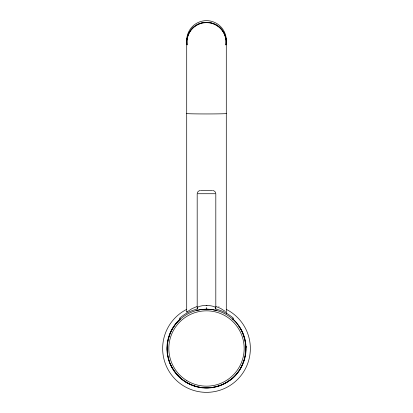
<?xml version="1.0" encoding="UTF-8"?>
<svg xmlns="http://www.w3.org/2000/svg" width="413" height="413" viewBox="0 0 413 413"><rect width="100%" height="100%" fill="white"/><g stroke="black" fill="none" stroke-linecap="round" stroke-linejoin="round"><path stroke-width="0.62" d="M215.813 309.027L215.818 193.728L197.182 193.728L197.187 309.027M167.203 347.276L167.208 349.863M167.244 346.285L168.215 339.538L170.244 333.291M245.745 350.885L245.797 347.276M245.745 350.89L245.575 352.852M245.312 354.772L244.037 360.198M197.238 193.129L198.147 191.395L199.882 190.486M242.601 364.07L240.903 367.534M172.051 329.548L174.193 326.089M232.71 319.301L233.557 318.356L233.18 318.025A40.5 40.5 0 0 0 215.963 309.115M179.686 319.739L178.442 320.953A39.312 39.312 -38 0 0 174.229 326.043M187.104 311.841L186.712 312.151L186.712 44.361M187.012 311.913L191.9 308.692L197.166 306.415M230.32 379.779L227.145 381.958M219.06 385.752L218.983 385.778A37.573 35.487 0.2 0 1 213.805 387.146L213.753 387.141A37.211 35.11 0 0 1 209.768 387.683L209.613 387.693A37.093 34.986 0 0 1 203.408 387.693L203.232 387.678A37.211 35.11 0 0 1 199.262 387.151L199.236 387.136A37.573 35.451 0 0 1 194.027 385.763M196.428 310.493L195.999 310.607L201.296 309.528L206.789 309.182L211.988 309.564L216.954 310.597M196.929 310.364L197.197 310.297M200.486 190.429L212.514 190.429M215.772 310.287L216.711 310.53M213.118 190.486L214.853 191.395L215.762 193.129M215.746 306.389L220.671 308.459L225.379 311.443M185.845 381.953L182.67 379.769A40.164 38.141 -1.9 0 1 179.392 376.924L178.462 376.062M180.29 319.301L179.443 318.356L179.82 318.025A40.5 40.5 0 0 1 197.037 309.115M238.812 326.094L240.949 329.548M172.097 367.529L171.214 365.841M240.98 329.6L241.393 330.379A39.302 39.287 47.6 0 1 242.741 333.239M171.194 365.794L170.399 364.07M242.756 333.291L244.785 339.538L245.756 346.285M168.963 360.193L167.724 355.004L167.208 349.935M226.288 44.361L226.288 312.156A4.269 4.269 0 0 0 226.577 313.684M206.5 307.53L206.5 309.172M226.21 113.518A19.788 0.398 0 0 1 206.5 113.947A19.788 0.398 0 0 1 186.79 113.518M218.993 306.761A16.443 0.382 33.6 0 1 218.792 306.627M226.407 309.425A43.85 43.85 0 0 1 240.578 376.093A43.85 43.85 0 0 1 172.422 376.093A43.85 43.85 0 0 1 186.593 309.425M232.695 318.831A39.576 39.576 0 0 1 235.049 375.902A39.576 39.576 0 0 1 177.931 375.882A39.576 39.576 0 0 1 180.331 318.81M186.872 44.65A19.788 19.757 0 0 1 206.608 22.364A19.788 19.757 0 0 1 226.097 44.867M186.888 44.702A19.788 19.757 0 0 1 206.51 22.302A19.788 19.757 0 0 1 226.107 44.718M187.239 44.929A19.468 19.437 0.9 0 1 206.505 22.653A19.468 19.437 0.9 0 1 225.756 44.945M186.893 43.102A19.788 19.757 0 0 1 206.428 20.65A19.788 19.757 0 0 1 226.123 42.957M206.149 305.512A9.225 2.783 0 0 1 215.55 309.001M197.481 308.996A9.21 2.783 0 0 1 206.944 305.465M193.955 385.706A38.455 36.329 -0.2 0 1 185.933 381.948M178.612 375.933A41.749 39.803 -4.4 0 1 172.231 367.513M170.295 364.065A42.26 40.644 -27.9 0 1 168.829 360.239M167.683 347.276A35.002 30.516 -81.5 0 1 167.73 346.295M170.27 333.239A39.302 39.281 -51.2 0 1 172.025 329.605M246.205 346.275A34.955 31.357 80.6 0 1 246.246 347.281M245.317 352.79A34.258 27.723 80.9 0 1 245.064 354.695M243.866 360.141A42.26 40.376 44.1 0 1 242.498 363.977M241.011 367.642A41.145 39.503 14.2 0 1 230.547 380.048M227.114 382.035A38.45 36.432 1 0 1 219.081 385.809M186.093 382.102A39.318 39.318 0 0 0 245.807 349.367A39.318 39.318 0 0 0 187.6 314.019A39.318 39.318 0 0 0 186.093 382.102M186.852 380.636A37.671 37.671 0 0 0 244.155 349.444A37.671 37.671 0 0 0 188.488 315.413A37.671 37.671 0 0 0 186.852 380.636"/></g></svg>
